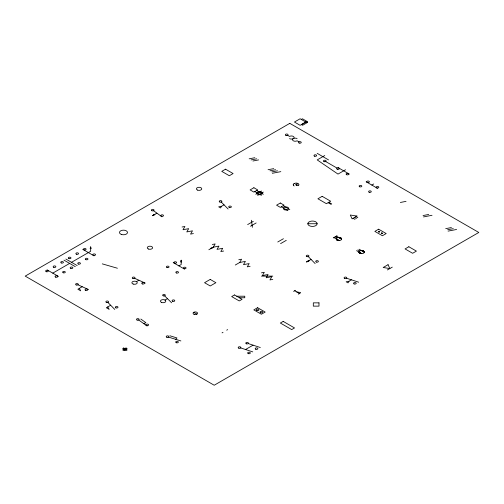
<?xml version="1.0" encoding="UTF-8"?>
<svg xmlns="http://www.w3.org/2000/svg" width="504" height="504" viewBox="0 0 504 504"><rect width="100%" height="100%" fill="white"/><g stroke="black" fill="none" stroke-linecap="round" stroke-linejoin="round"><path stroke-width="0.76" d="M90.663 246.903L90.159 248.636L91.161 248.636L90.663 246.903L90.663 251.269L71.524 262.313M181.175 260.196L180.671 261.935L181.673 261.935L181.175 260.196L181.175 264.562L178.888 265.879M221.521 206.287L220.576 207.925L218.686 206.835L221.521 206.287L224.041 204.832M223.65 251.023L220.815 251.565L222.705 248.296L217.035 249.386L218.925 246.109L213.255 247.199L210.773 248.226L211.485 248.636L213.255 247.199L215.145 243.93L212.31 244.472M235.305 265.022L239.715 262.477L241.605 259.207L238.77 259.749M348.982 281.245L348.037 282.876L346.147 281.786L348.982 281.245L351.439 279.821M175.682 339.305L176.942 337.945L169.854 335.759M152.473 215.712L154.243 214.282L154.955 214.691L152.473 215.712L156.883 213.167M306.652 261.954L308.429 260.524L309.135 260.933L306.652 261.954L311.062 259.409M301.316 119.442L302.45 118.787L307.591 121.754L306.457 122.409L300.119 118.761L294.449 122.037L300.119 125.313L305.789 122.037M52.781 273.137L69.634 263.409M82.202 286.713L77.874 289.214L80.709 290.846L79.292 288.395M255.78 194.279L261.45 191.003M324.765 155.541L317.205 159.907L337.995 174.094L345.555 169.728M257.67 195.369L263.34 192.1M136.452 281.642L138.896 280.23M247.647 224.595L253.317 221.319M110.666 305.235L106.338 307.736L109.173 309.374L107.755 306.917M208.845 249.751L213.255 247.199M250.482 226.233L256.152 222.957M165.003 300.075L167.448 298.67M371.826 185.062L373.716 183.966M277.761 241.989L283.431 238.72M280.596 243.627L286.266 240.351M333.27 237.926L337.05 235.746M293.58 291.394L295.47 290.304M222.062 332.873L223.007 332.325M226.718 330.177L227.663 329.629M298.381 294.166L300.271 293.076M245.517 349.524L253.077 345.158M387.4 269.955L392.282 267.133M294.122 183.607L294.071 183.632A6.571 3.793 0 0 0 293.813 183.777A0.989 0.573 0 0 0 293.668 183.872A5.954 3.44 0 0 0 293.328 184.25A0.977 0.567 0 0 0 293.233 184.508A2.457 1.417 0 0 0 293.265 184.729A7.755 4.479 0 0 0 293.322 184.905M143.728 323.637L145.858 322.68L140.818 319.045M249.165 158.817L254.835 157.727M251.055 159.907L256.725 158.817M252.945 160.996L258.615 159.907M268.065 169.728L273.735 168.638M269.955 170.818L275.625 169.728M271.845 171.908L277.515 170.818M272.317 173.275L280.822 171.637M182.07 227.014L184.905 226.466L183.015 229.742L188.685 228.652L186.795 231.928L192.465 230.832L190.575 234.108L193.41 233.56M400.365 202.463L406.035 201.373M423.045 215.554L428.715 214.465M423.517 216.922L432.022 215.284M239.715 262.477L245.385 261.387L243.495 264.663L249.165 263.567L247.275 266.843L250.11 266.295M445.725 228.652L451.395 227.562M447.615 229.742L453.285 228.652M448.087 231.109L456.593 229.471M261.45 272.847L264.285 272.299L262.395 275.575L268.065 274.478L266.175 277.754L271.845 276.664L269.955 279.934L272.79 279.392M272.79 276.116L261.45 276.116M339.091 237.649L340.043 237.611M339.394 237.825L340.534 237.781M339.696 237.995L340.874 237.951M339.998 238.172L341.126 238.127M340.301 238.348L341.315 238.31M340.603 238.524L341.454 238.487M340.906 238.694L341.542 238.669M341.208 238.871L341.599 238.858M336.294 239.249L336.785 239.23M336.363 239.431L337.088 239.4M336.47 239.614L337.39 239.576M336.628 239.791L337.693 239.753M336.836 239.967L337.995 239.923M337.113 240.143L338.297 240.099M337.497 240.32L338.6 240.276M338.089 240.484L338.902 240.452M361.771 250.74L362.723 250.708M362.074 250.916L363.214 250.872M362.376 251.093L363.554 251.049M362.678 251.269L363.806 251.225M362.981 251.439L363.995 251.401M363.283 251.616L364.134 251.584M363.586 251.792L364.222 251.767M363.888 251.962L364.279 251.95M358.974 252.34L359.465 252.321M359.043 252.523L359.768 252.498M359.15 252.706L360.07 252.668M359.308 252.888L360.373 252.844M359.516 253.065L360.675 253.021M359.793 253.241L360.977 253.197M360.177 253.411L361.28 253.367M360.769 253.575L361.582 253.543M296.585 184.181L296.73 184.187A0.932 0.535 0 0 1 296.925 184.225L297.329 184.458M307.805 223.738L317.155 223.738A4.675 2.703 0 0 0 310.143 221.401A4.675 2.703 0 0 0 310.143 226.082A4.675 2.703 0 0 0 317.155 223.738M236.722 296.213L244.755 296.213L244.755 297.757L239.4 297.757M296.73 291.942L300.586 292.534M102.287 263.869L117.407 268.235M168.594 337.126L180.879 340.943M346.62 278.239L358.672 282.196M248.277 343.571L260.322 347.527M240.717 347.936L252.762 351.893M134.644 278.321L145.272 283.097M77.95 284.804L88.584 289.573M287.639 135.33L289.529 136.42A2.671 1.544 0 0 1 293.309 136.42A2.671 1.544 0 0 1 293.309 138.606A2.671 1.544 0 0 0 293.309 140.786A2.671 1.544 0 0 0 297.089 140.786L298.979 141.876M317.205 153.361L328.545 159.907M366.156 181.787L377.496 188.332M337.995 167.548L349.335 174.094M325.71 161.545L337.05 168.09M355.95 216.651L357.84 217.741M328.86 202.28L331.695 203.918L330.983 204.328L328.148 202.69M354.533 217.47L356.423 218.56M378.63 231.38L379.575 231.928M381.465 233.018L382.41 233.56M296.415 185.277L295.942 185.006A3.232 1.865 0 0 1 295.722 184.729L295.709 184.697A0.863 0.498 0 0 1 295.791 184.464L295.861 184.401A1.575 0.907 0 0 1 296.018 184.313A1.002 0.58 0 0 1 296.396 184.193M353.115 218.282L355.005 219.379M336.42 236.105L341.611 239.104M359.1 249.203L364.291 252.195A2.671 1.544 0 0 1 360.121 253.392A2.671 1.544 0 0 1 360.454 250.721A2.671 1.544 0 0 1 364.285 252.221M256.725 190.462L263.34 194.279M283.185 205.739L289.8 209.557M335.16 236.836L337.05 237.926M357.84 249.927L359.73 251.023M254.835 191.552L261.45 195.369M281.295 206.829L287.91 210.647M333.9 237.56L339.091 240.559M356.58 250.658L361.771 253.651M294.683 290.758L299.483 293.53M173.219 262.609L184.558 269.155M193.719 312.304L196.881 314.131M82.706 249.31L94.046 255.862M65.854 259.043L77.194 265.589M63.964 260.133L75.304 266.679M47.111 269.861L58.451 276.413M124.954 348.629L126.069 349.272M123.751 349.322L124.866 349.965M138.688 319.996L147.118 326.044M153.575 210.71L161.923 216.808M164.688 295.892L171.618 302.803M308.309 256.637L315.158 263.592M221.281 202.06L228.136 209.015M107.913 302.463L114.761 309.418M293.775 185.592L293.674 185.478A0.756 0.435 0 0 1 293.58 185.371L293.347 184.962M251.427 220.229L252.372 227.323M296.749 185.441A12.449 7.188 0 0 1 296.491 185.314M296.869 185.485A2.98 1.72 0 0 0 297.039 185.548L297.184 185.579A1.55 0.895 0 0 0 297.473 185.592A1.014 0.586 0 0 0 297.744 185.567A1.474 0.851 0 0 0 298.053 185.497A2.003 1.153 0 0 0 298.387 185.359A0.901 0.523 0 0 0 298.563 185.245A3.925 2.268 0 0 0 298.683 185.126M298.74 185.056A3.755 2.167 0 0 0 298.929 184.71L298.935 184.628A13.715 7.919 0 0 0 298.702 184.061A2.778 1.6 0 0 0 298.62 183.916A1.317 0.756 0 0 0 298.381 183.683A2.255 1.304 0 0 0 298.147 183.551A3.673 2.117 0 0 0 297.94 183.456M297.051 183.198A10.439 6.023 0 0 1 297.65 183.355M296.799 183.147A5.941 3.433 0 0 0 296.547 183.116A3.049 1.758 0 0 0 296.276 183.097A1.197 0.687 0 0 0 295.93 183.109A2.098 1.21 0 0 0 295.709 183.141A7.907 4.561 0 0 0 295.375 183.204A4.63 2.678 0 0 0 295.13 183.261L294.966 183.305A3.862 2.23 0 0 0 294.361 183.481A3.2 1.846 0 0 0 294.185 183.576M294.128 185.957A5.443 3.144 0 0 1 293.996 185.837M297.089 138.606A2.671 1.544 0 0 0 293.309 138.606A2.671 1.544 0 0 1 289.529 138.606M289.8 123.354L25.2 276.116L214.2 385.239L478.8 232.47L289.8 123.354M306.457 121.754L301.493 124.62L302.627 125.275L307.591 122.409L306.457 121.754M225.54 169.18L221.76 171.366L229.32 175.732L233.1 173.546L225.54 169.18M253.89 187.734L250.11 189.913L253.89 192.1L257.67 189.913L253.89 187.734M280.35 203.011L276.57 205.191L280.35 207.371L284.13 205.191L280.35 203.011M322.169 196.327L317.911 198.778L326.416 203.692L330.674 201.235L322.169 196.327M210.225 279.424L204.555 282.7L210.225 285.97L215.895 282.7L210.225 279.424M123.751 348.012L122.686 348.629L126.069 350.582L127.134 349.965L123.751 348.012M126.019 348.012L122.686 349.94L123.801 350.582L127.134 348.655L126.019 348.012M356.971 216.058L352.094 218.875L350.305 215.025L356.971 216.058M234.518 294.941L231.683 296.579L239.243 300.945L242.078 299.307L234.518 294.941M378.63 229.2L374.85 231.38L382.41 235.746L386.19 233.56L378.63 229.2M257.607 307.698L253.827 309.878L261.387 314.244L265.167 312.064L257.607 307.698M408.845 246.746L405.065 248.926L412.625 253.292L416.405 251.112L408.845 246.746M283.185 321.401L280.35 323.039L291.69 329.584L294.525 327.946L283.185 321.401M388.049 264.695L383.166 267.511L389.838 268.544L388.049 264.695M318.982 302.86L313.312 302.86L313.312 306.136L318.982 306.136L318.982 302.86M284.684 209.803A2.671 1.544 0 0 0 288.691 208.467A2.671 1.544 0 0 0 284.684 207.131A2.671 1.544 0 0 0 284.684 209.803M194.078 314.301A2.236 1.291 0 0 0 197.537 313.286A2.236 1.291 0 0 0 194.286 312.064A2.236 1.291 0 0 0 194.078 314.301M248.233 353.619A1.336 0.769 0 0 0 250.318 353.033A1.336 0.769 0 0 0 248.403 352.29A1.336 0.769 0 0 0 248.233 353.619M238.864 348.195A1.336 0.769 0 0 0 240.874 347.527A1.336 0.769 0 0 0 238.864 346.859A1.336 0.769 0 0 0 238.864 348.195M255.793 349.253A1.336 0.769 0 0 0 257.878 348.674A1.336 0.769 0 0 0 255.963 347.924A1.336 0.769 0 0 0 255.793 349.253M246.343 343.797A1.336 0.769 0 0 0 248.428 343.218A1.336 0.769 0 0 0 246.513 342.468A1.336 0.769 0 0 0 246.343 343.797M176.274 342.72A1.336 0.769 0 0 0 178.353 342.134A1.336 0.769 0 0 0 176.438 341.384A1.336 0.769 0 0 0 176.274 342.72M166.906 337.289A1.336 0.769 0 0 0 168.909 336.622A1.336 0.769 0 0 0 166.906 335.954A1.336 0.769 0 0 0 166.906 337.289M146.607 325.534A1.336 0.769 0 0 0 148.611 324.859A1.336 0.769 0 0 0 146.607 324.192A1.336 0.769 0 0 0 146.607 325.534M137.157 320.078A1.336 0.769 0 0 0 139.161 319.404A1.336 0.769 0 0 0 137.157 318.736A1.336 0.769 0 0 0 137.157 320.078M115.983 307.906A1.336 0.769 0 0 0 117.993 307.238A1.336 0.769 0 0 0 115.983 306.571A1.336 0.769 0 0 0 115.983 307.906M106.533 302.45A1.336 0.769 0 0 0 108.543 301.783A1.336 0.769 0 0 0 106.533 301.115A1.336 0.769 0 0 0 106.533 302.45M85.712 290.424A1.336 0.769 0 0 0 87.715 289.756A1.336 0.769 0 0 0 85.712 289.088A1.336 0.769 0 0 0 85.712 290.424M76.261 284.968A1.336 0.769 0 0 0 78.265 284.3A1.336 0.769 0 0 0 76.261 283.632A1.336 0.769 0 0 0 76.261 284.968M161.62 302.444A2.671 1.544 0 0 0 165.784 301.279A2.671 1.544 0 0 0 161.948 299.779A2.671 1.544 0 0 0 161.62 302.444M172.683 301.304A1.336 0.769 0 0 0 174.768 300.724A1.336 0.769 0 0 0 172.847 299.974A1.336 0.769 0 0 0 172.683 301.304M163.233 295.848A1.336 0.769 0 0 0 165.318 295.268A1.336 0.769 0 0 0 163.397 294.519A1.336 0.769 0 0 0 163.233 295.848M133.226 284.067A2.671 1.544 0 0 0 137.239 282.731A2.671 1.544 0 0 0 133.226 281.396A2.671 1.544 0 0 0 133.226 284.067M142.399 283.947A1.336 0.769 0 0 0 144.409 283.279A1.336 0.769 0 0 0 142.399 282.612A1.336 0.769 0 0 0 142.399 283.947M132.949 278.492A1.336 0.769 0 0 0 134.959 277.824A1.336 0.769 0 0 0 132.949 277.156A1.336 0.769 0 0 0 132.949 278.492M260.637 312.701A1.336 0.769 0 0 0 262.716 312.121A1.336 0.769 0 0 0 260.801 311.371A1.336 0.769 0 0 0 260.637 312.701M256.939 310.546A1.336 0.769 0 0 0 258.943 309.878A1.336 0.769 0 0 0 256.939 309.21A1.336 0.769 0 0 0 256.939 310.546M176.413 272.973A1.336 0.769 0 0 0 178.492 272.393A1.336 0.769 0 0 0 176.576 271.643A1.336 0.769 0 0 0 176.413 272.973M167.038 267.548A1.336 0.769 0 0 0 169.048 266.881A1.336 0.769 0 0 0 167.038 266.213A1.336 0.769 0 0 0 167.038 267.548M183.973 268.613A1.336 0.769 0 0 0 186.052 268.027A1.336 0.769 0 0 0 184.136 267.277A1.336 0.769 0 0 0 183.973 268.613M174.598 263.183A1.336 0.769 0 0 0 176.608 262.515A1.336 0.769 0 0 0 174.598 261.847A1.336 0.769 0 0 0 174.598 263.183M55.736 277.168A1.336 0.769 0 0 0 57.74 276.501A1.336 0.769 0 0 0 55.736 275.833A1.336 0.769 0 0 0 55.736 277.168M46.286 271.713A1.336 0.769 0 0 0 48.29 271.045A1.336 0.769 0 0 0 46.286 270.377A1.336 0.769 0 0 0 46.286 271.713M63.214 272.777A1.336 0.769 0 0 0 65.3 272.192A1.336 0.769 0 0 0 63.384 271.442A1.336 0.769 0 0 0 63.214 272.777M53.764 267.322A1.336 0.769 0 0 0 55.85 266.736A1.336 0.769 0 0 0 53.934 265.986A1.336 0.769 0 0 0 53.764 267.322M70.856 268.437A1.336 0.769 0 0 0 72.859 267.769A1.336 0.769 0 0 0 70.856 267.101A1.336 0.769 0 0 0 70.856 268.437M61.324 262.956A1.336 0.769 0 0 0 63.41 262.37A1.336 0.769 0 0 0 61.494 261.62A1.336 0.769 0 0 0 61.324 262.956M78.334 264.046A1.336 0.769 0 0 0 80.419 263.46A1.336 0.769 0 0 0 78.504 262.71A1.336 0.769 0 0 0 78.334 264.046M68.966 258.621A1.336 0.769 0 0 0 70.97 257.954A1.336 0.769 0 0 0 68.966 257.279A1.336 0.769 0 0 0 68.966 258.621M85.894 259.68A1.336 0.769 0 0 0 87.98 259.094A1.336 0.769 0 0 0 86.064 258.35A1.336 0.769 0 0 0 85.894 259.68M76.444 254.224A1.336 0.769 0 0 0 78.529 253.638A1.336 0.769 0 0 0 76.614 252.895A1.336 0.769 0 0 0 76.444 254.224M93.536 255.345A1.336 0.769 0 0 0 95.54 254.678A1.336 0.769 0 0 0 93.536 254.01A1.336 0.769 0 0 0 93.536 255.345M84.086 249.889A1.336 0.769 0 0 0 86.09 249.222A1.336 0.769 0 0 0 84.086 248.554A1.336 0.769 0 0 0 84.086 249.889M148.441 249.026A2.671 1.544 0 0 0 152.605 247.855A2.671 1.544 0 0 0 148.775 246.362A2.671 1.544 0 0 0 148.441 249.026M121.477 234.473A4.007 2.312 0 0 0 127.487 232.47A4.007 2.312 0 0 0 121.477 230.467A4.007 2.312 0 0 0 121.477 234.473M161.412 216.216A1.336 0.769 0 0 0 163.491 215.63A1.336 0.769 0 0 0 161.576 214.88A1.336 0.769 0 0 0 161.412 216.216M151.962 210.76A1.336 0.769 0 0 0 154.041 210.174A1.336 0.769 0 0 0 152.126 209.425A1.336 0.769 0 0 0 151.962 210.76M354.142 283.928A1.336 0.769 0 0 0 356.221 283.343A1.336 0.769 0 0 0 354.306 282.593A1.336 0.769 0 0 0 354.142 283.928M344.692 278.473A1.336 0.769 0 0 0 346.771 277.887A1.336 0.769 0 0 0 344.856 277.137A1.336 0.769 0 0 0 344.692 278.473M316.304 262.048A1.336 0.769 0 0 0 318.383 261.463A1.336 0.769 0 0 0 316.468 260.713A1.336 0.769 0 0 0 316.304 262.048M306.93 256.618A1.336 0.769 0 0 0 308.939 255.95A1.336 0.769 0 0 0 306.93 255.282A1.336 0.769 0 0 0 306.93 256.618M229.358 207.503A1.336 0.769 0 0 0 231.361 206.835A1.336 0.769 0 0 0 229.358 206.167A1.336 0.769 0 0 0 229.358 207.503M219.908 202.047A1.336 0.769 0 0 0 221.911 201.379A1.336 0.769 0 0 0 219.908 200.712A1.336 0.769 0 0 0 219.908 202.047M197.581 190.102A2.671 1.544 0 0 0 201.745 188.931A2.671 1.544 0 0 0 197.914 187.438A2.671 1.544 0 0 0 197.581 190.102M337.441 240.295A2.671 1.544 0 0 0 341.605 239.129A2.671 1.544 0 0 0 337.774 237.63A2.671 1.544 0 0 0 337.441 240.295M258.224 194.525A2.671 1.544 0 0 0 262.231 193.189A2.671 1.544 0 0 0 258.224 191.854A2.671 1.544 0 0 0 258.224 194.525M381.572 233.61A0.668 0.384 0 0 0 382.605 233.308A0.668 0.384 0 0 0 381.635 232.942A0.668 0.384 0 0 0 381.572 233.61M378.737 231.972A0.668 0.384 0 0 0 379.77 231.676A0.668 0.384 0 0 0 378.8 231.311A0.668 0.384 0 0 0 378.737 231.972M369.186 192.244A1.336 0.769 0 0 0 371.265 191.659A1.336 0.769 0 0 0 369.35 190.915A1.336 0.769 0 0 0 369.186 192.244M359.736 186.789A1.336 0.769 0 0 0 361.815 186.203A1.336 0.769 0 0 0 359.9 185.459A1.336 0.769 0 0 0 359.736 186.789M376.746 187.879A1.336 0.769 0 0 0 378.825 187.299A1.336 0.769 0 0 0 376.91 186.549A1.336 0.769 0 0 0 376.746 187.879M367.296 182.423A1.336 0.769 0 0 0 369.375 181.843A1.336 0.769 0 0 0 367.46 181.094A1.336 0.769 0 0 0 367.296 182.423M346.695 174.731A1.336 0.769 0 0 0 348.781 174.145A1.336 0.769 0 0 0 346.859 173.401A1.336 0.769 0 0 0 346.695 174.731M337.327 169.306A1.336 0.769 0 0 0 339.331 168.638A1.336 0.769 0 0 0 337.327 167.971A1.336 0.769 0 0 0 337.327 169.306M324.097 161.664A1.336 0.769 0 0 0 326.101 160.996A1.336 0.769 0 0 0 324.097 160.329A1.336 0.769 0 0 0 324.097 161.664M314.565 156.183A1.336 0.769 0 0 0 316.651 155.597A1.336 0.769 0 0 0 314.729 154.848A1.336 0.769 0 0 0 314.565 156.183M299.174 143.06A1.336 0.769 0 0 0 301.253 142.481A1.336 0.769 0 0 0 299.338 141.731A1.336 0.769 0 0 0 299.174 143.06M286.026 135.456A1.336 0.769 0 0 0 288.03 134.788A1.336 0.769 0 0 0 286.026 134.114A1.336 0.769 0 0 0 286.026 135.456"/></g></svg>
